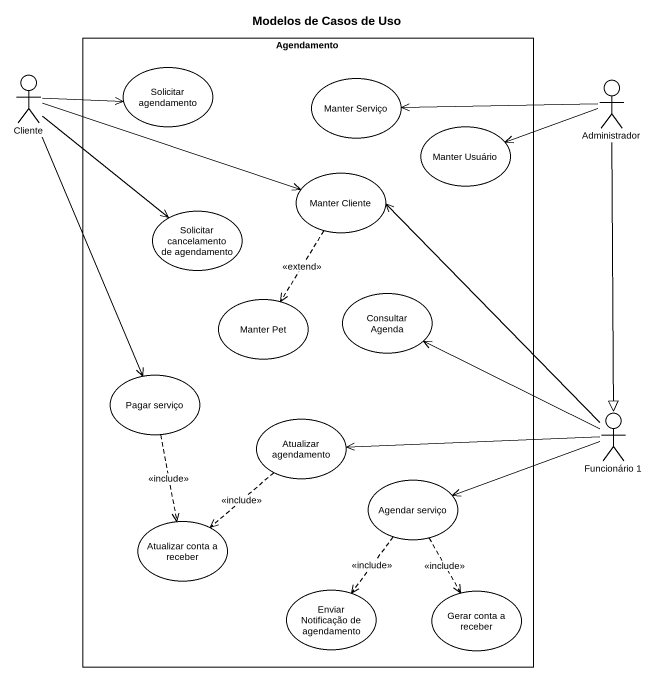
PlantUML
@startuml
title Modelos de Casos de Uso
rectangle Agendamento {
  usecase "Solicitar agendamento" as Solicitar_agendamento
  usecase "Manter Serviço" as Manter_Serviço
  usecase "Manter Usuário" as Manter_Usuário
  usecase "Manter Cliente" as Manter_Cliente
  usecase "Solicitar cancelamento de agendamento" as Solicitar_cancelamento_de
  usecase "Manter Pet" as Manter_Pet
  usecase "Consultar Agenda" as Consultar_Agenda
  usecase "Pagar serviço" as Pagar_serviço
  usecase "Atualizar agendamento" as Atualizar_agendamento
  usecase "Agendar serviço" as Agendar_serviço
  usecase "Atualizar conta a receber" as Atualizar_conta_a_receber
  usecase "Enviar Notificação de agendamento" as Enviar_Notificação_de
  usecase "Gerar conta a receber" as Gerar_conta_a_receber
}
actor Cliente
actor Administrador
actor "Funcionário 1" as Funcionário_1
Cliente -right-> Solicitar_agendamento
Cliente -right-> Manter_Cliente
Cliente --> Solicitar_cancelamento_de
Cliente --> Pagar_serviço
Administrador -left-> Manter_Serviço
Administrador -left-> Manter_Usuário
Administrador --|> Funcionário_1
Manter_Cliente ..> Manter_Pet : <<extend>>
Pagar_serviço ..> Atualizar_conta_a_receber : <<include>>
Atualizar_agendamento ..> Atualizar_conta_a_receber : <<include>>
Funcionário_1 -up-> Manter_Cliente
Funcionário_1 -up-> Consultar_Agenda
Funcionário_1 -left-> Atualizar_agendamento
Funcionário_1 -left-> Agendar_serviço
Agendar_serviço ..> Enviar_Notificação_de : <<include>>
Agendar_serviço ..> Gerar_conta_a_receber : <<include>>
@enduml
